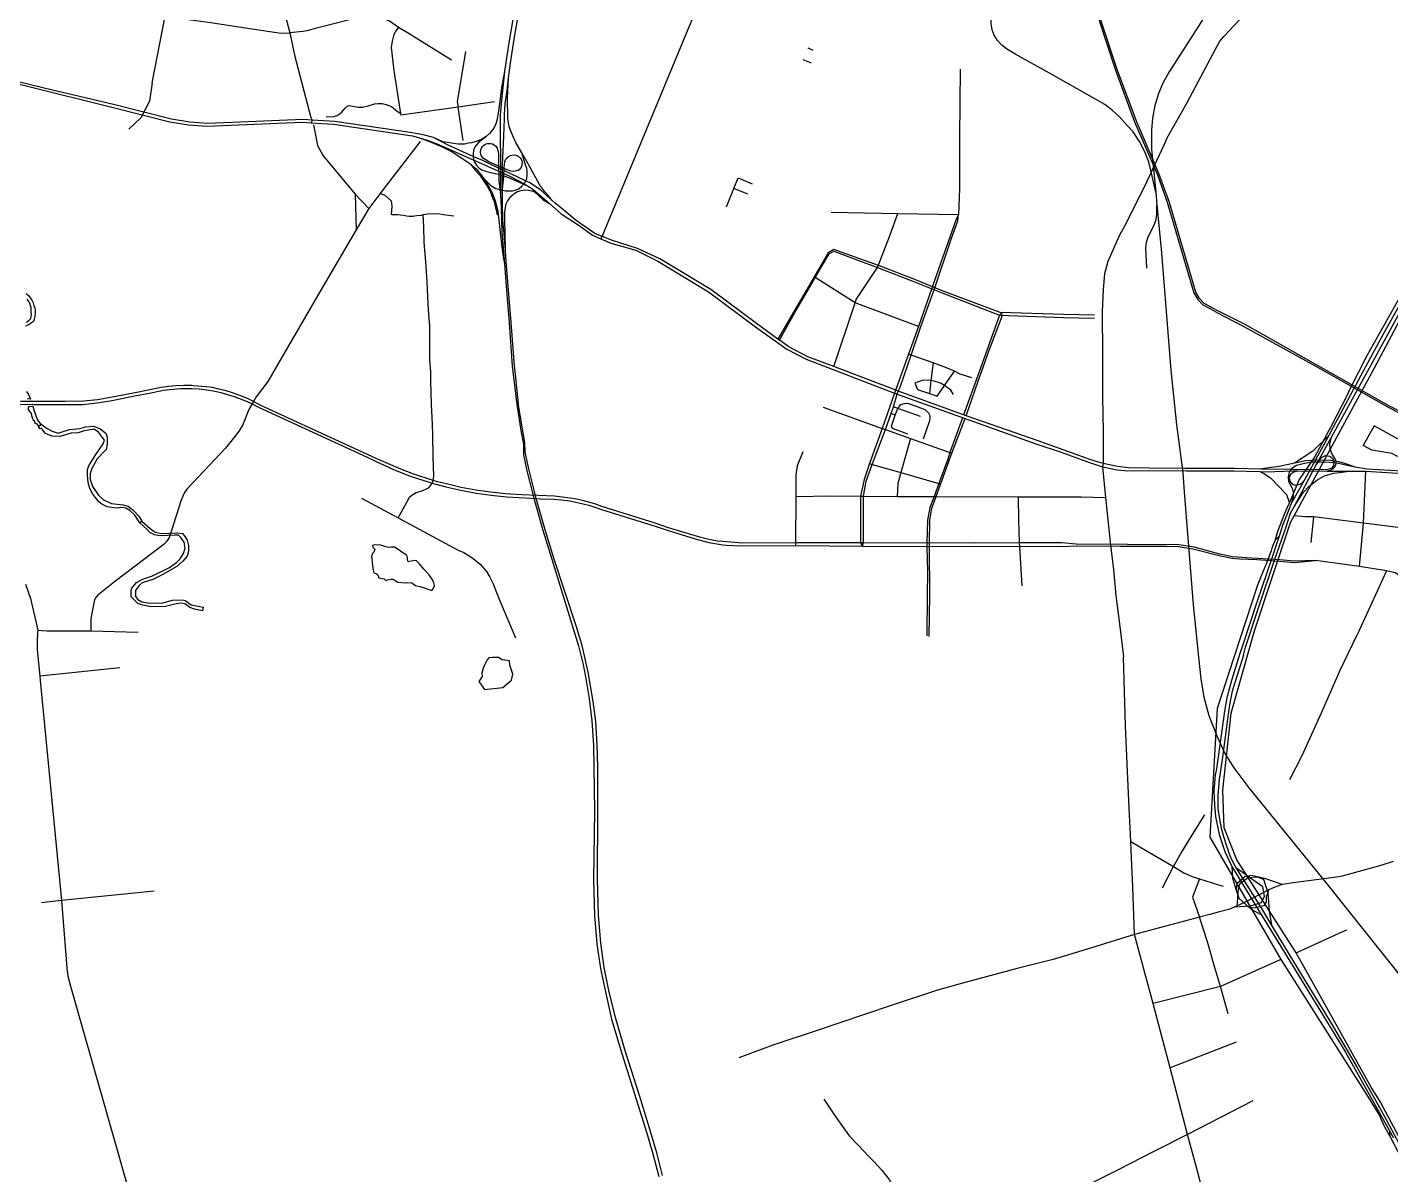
# Model space of a CAD drawing. Header units: millimetres. Extents: x 170 to 95391, y -643 to 69125.
# Drawn here: x 32269 to 41629, y 29451 to 37328 of the extents above; entities that cross this region are included whole.
import ezdxf

# ---------------------------------------------------------------- set-up
doc = ezdxf.new("R2010")
doc.units = ezdxf.units.MM
for name, color, linetype in [('railways', 4, 'Continuous'), ('roads_1', 1, 'Continuous'), ('roads_2', 2, 'Continuous'), ('roads_3', 3, 'Continuous'), ('water', 7, 'Continuous')]:
    doc.layers.add(name, color=color, linetype=linetype)

msp = doc.modelspace()

# ---------------------------------------------------------------- linework, layer by layer
at = {"layer": 'railways'}
for points in [[(40015.63, 36195.69), (39980.31, 36357.05), (39965.18, 36409.55), (39941.91, 36473.57), (39903.93, 36545.08), (39860.14, 36610.1), (39819.43, 36654.65), (39767.36, 36713.21), (39718.43, 36757.01), (39666.2, 36798.38), (39286.72, 37013.73), (39056.07, 37141.01), (38997.2, 37175.9), (38960.47, 37204.05), (38928.73, 37237.88), (38907.68, 37274.06), (38893.23, 37311), (38887.05, 37354.42), (38889.23, 37857.44), (38891.83, 38228.75)], [(40433.48, 37523.89), (40407.42, 37489.37), (40325.68, 37360.06), (40108.05, 37022.57), (40065.42, 36944.43), (40035.17, 36873.54), (40010.59, 36791.97), (39994.17, 36704.59)], [(39994.17, 36704.59), (39986.84, 36621.22)], [(39986.84, 36621.22), (39986.01, 36488.41)], [(39986.01, 36488.41), (40012.15, 36241.42)], [(40012.15, 36241.42), (40015.63, 36195.69), (40022.25, 36108.87), (40054.79, 35778.82), (40119.82, 34974.02), (40158.33, 34598.13)], [(39955.41, 35675.26), (39951.11, 35769.13), (39948.24, 35814.97), (39951.89, 35854.21), (39964.54, 35889.27), (40005.55, 35969.07), (40019.08, 36009.84), (40022.71, 36047.44), (40022.25, 36108.87)], [(40158.33, 34598.13), (40162.15, 34565.37)], [(40162.15, 34565.37), (40200.59, 34272.11), (40211.72, 34139.46), (40272.1, 33363.22), (40309.14, 33005.3), (40324.23, 32855.41), (40345.29, 32730.02), (40381.16, 32603.67), (40435, 32464.89), (40488.99, 32342.46), (40552.27, 32245.32), (40655.45, 32106.09), (41181.76, 31458.91), (41884.52, 30577.71)]]:
    msp.add_lwpolyline(points, dxfattribs=at)
at = {"layer": 'roads_1'}
for points in [[(35611.4, 37245.62), (35634.02, 37379.81), (35675.87, 37633.22)], [(35639.89, 37613.07), (35601.68, 37382.09), (35580.33, 37248.65)], [(35580.33, 37248.65), (35561.68, 37132.86), (35546.04, 37025.61), (35521.5, 36806.15), (35516.73, 36748.59), (35514.92, 36729.64), (35515.09, 36583.36)], [(35539.66, 36580.83), (35545.05, 36699.39), (35545.35, 36730.23), (35550.68, 36805.68), (35562.81, 36893.36), (35572.94, 36981.34), (35578.69, 37031.23), (35588.42, 37098.03), (35611.4, 37245.62)], [(32870.65, 36796.26), (32384.66, 36910.57), (32264.71, 36940.39), (32145.6, 36968.5), (32084.44, 36979.02), (32024.67, 36985.85), (31961.45, 36989.02), (31898.46, 36988.75)], [(31909.51, 36974.68), (31951.11, 36974.63), (31993.14, 36973.69), (32042.07, 36970.14), (32098.09, 36962.38), (32155.68, 36951.53), (32270.84, 36924.74), (32859.36, 36777.4)], [(35546.04, 37025.61), (35525.37, 36916.04), (35513.14, 36821.45), (35503.97, 36755.78), (35501.54, 36738.98), (35498.14, 36713.67), (35492.19, 36688.86), (35485.14, 36665.22), (35475.7, 36645.17), (35464.28, 36626.06), (35443.37, 36600.15), (35419.92, 36578.27)], [(35602.67, 36582.93), (35585.7, 36621.75), (35577.08, 36648.23), (35568.66, 36702.51), (35566.91, 36839.49), (35572.94, 36981.34)], [(35895.99, 36118.84), (35870.23, 36142.32), (35792.07, 36213.52), (35719.83, 36261), (35554.4, 36338.34), (35456.35, 36384), (35395.61, 36413.55), (35335.4, 36438.98), (35157.89, 36518.96), (35057.86, 36570.77), (34996.09, 36588.28), (34950.45, 36596.04), (34897.53, 36605.93), (34380.81, 36681.63), (34224.95, 36691.76), (34165.14, 36695.65), (33509.8, 36668.42), (33384.41, 36677.45), (33258.89, 36698.21), (32870.65, 36796.26)], [(32859.36, 36777.4), (33248.22, 36679.19), (33375.08, 36658.2), (33502.04, 36649.06), (34157.44, 36676.29), (34217.31, 36672.4), (34371.71, 36662.36), (34913.13, 36583.16), (34954, 36571.94), (35020.4, 36551.95), (35088.26, 36524.82), (35160.07, 36493.42), (35231.26, 36461.09), (35470.3, 36355.94), (35578.06, 36307.7), (35643.5, 36275.3), (35704.22, 36239.54), (35739.61, 36216.37), (35854.29, 36117.77)], [(34954, 36571.94), (35042.81, 36539.32), (35121.52, 36505.16), (35185.64, 36472.44), (35245.32, 36434.6), (35307.54, 36392.43)], [(35318.53, 36535.82), (35298.79, 36532.84), (35271.83, 36526.9), (35227.98, 36525.81), (35122.35, 36541.75), (35057.86, 36570.77)], [(35419.92, 36578.27), (35389.13, 36560.84), (35357.95, 36546.69), (35318.53, 36535.82)], [(35352.46, 36521.49), (35344.4, 36509.37), (35338.11, 36496.32), (35333.03, 36480.78), (35329.78, 36460.9), (35329.26, 36440.36), (35333.47, 36421.56), (35340.46, 36403.5), (35353.34, 36381.24), (35371.32, 36361.74), (35389.96, 36349.81)], [(35419.92, 36578.27), (35411.85, 36570.71), (35403.16, 36564.22), (35385.05, 36551.58), (35367.67, 36537.55), (35352.46, 36521.49)], [(35438.29, 36404.7), (35411.95, 36419.75), (35400.17, 36427.32), (35387.13, 36443.26), (35381.72, 36455.01), (35379.71, 36467.66), (35380.02, 36476.47), (35382.58, 36488.08), (35387.15, 36498.74), (35393.74, 36508.84), (35401.16, 36516.51), (35409.32, 36522.57), (35418.62, 36527.26), (35428.77, 36530.33), (35439.02, 36531.32), (35451.89, 36531.01), (35463.23, 36527.93), (35473.62, 36521.55)], [(35473.62, 36521.55), (35484.92, 36511.45), (35494.42, 36498.78), (35500.61, 36481.52), (35502.63, 36471.15), (35503.75, 36458.96), (35505.14, 36409.94), (35506.76, 36274.35), (35517.96, 36176.07)], [(35515.09, 36583.36), (35517.31, 36412.79), (35517.96, 36176.07), (35521.8, 36091.25), (35524.42, 35999.38)], [(35534.95, 36003.07), (35532.64, 36122), (35532.01, 36216.23), (35531.11, 36382.23), (35539.66, 36580.83)], [(35870.23, 36142.32), (35850.55, 36169.39), (35822.33, 36198.07), (35787.67, 36244.02), (35734.25, 36341.69), (35706.66, 36390.64), (35698.77, 36406.16), (35663.42, 36467.2), (35624.05, 36537.97), (35602.67, 36582.93)], [(35623.49, 36449.88), (35639.04, 36442.62), (35653.67, 36433.8), (35661.85, 36418.98), (35665.02, 36410.89), (35666.12, 36402.16), (35665.4, 36386.84), (35663.27, 36377), (35659.02, 36368.59), (35654, 36360.14), (35647.46, 36352.96), (35638.91, 36346.04), (35627.79, 36342.02), (35606.51, 36338.07), (35587.9, 36340.27), (35552.01, 36354.64), (35438.29, 36404.7)], [(35532.01, 36216.23), (35540.25, 36303.99), (35542.61, 36365.32), (35544.64, 36384.44), (35547.83, 36406.6), (35557.6, 36427.51), (35569.77, 36438.53), (35585.56, 36448.58), (35605.92, 36453.46), (35623.49, 36449.88)], [(35697.68, 36358.33), (35688.07, 36390.89), (35663.42, 36467.2)], [(35307.54, 36392.43), (35313.14, 36385.99), (35342.76, 36348.71), (35375.01, 36312.16)], [(35313.14, 36385.99), (35351.88, 36357.08), (35395.66, 36300.38), (35403.5, 36289.9), (35450.79, 36243.3), (35486.66, 36221.77), (35552.2, 36205.04), (35599.27, 36206.44), (35618.68, 36211.12), (35635.76, 36217.28), (35645.62, 36222.59)], [(35389.96, 36349.81), (35423.38, 36338.71), (35461.54, 36329.8), (35507.16, 36318.87), (35536.23, 36310.26), (35573.62, 36296.94), (35704.22, 36239.54)], [(35645.62, 36222.59), (35664.79, 36237.13), (35683.55, 36258.61), (35691.1, 36273.91), (35698.81, 36291.21), (35701.82, 36316.18), (35700.82, 36338.76), (35697.68, 36358.33)], [(35375.01, 36312.16), (35426.51, 36238.55), (35450.47, 36192.69), (35463.2, 36158.01), (35473.94, 36132.93), (35484.25, 36089.97), (35487.73, 36074.34), (35494.69, 36038.22)], [(35395.66, 36300.38), (35401.36, 36289.9), (35432.98, 36243.23), (35457.99, 36196.74), (35471.35, 36162.36), (35480.67, 36135.96), (35492.72, 36092.75), (35496.24, 36076.94), (35503.95, 36029.34)], [(35548.27, 36002.77), (35548.44, 36061.61), (35552.28, 36091.04), (35557.82, 36115.25), (35565.34, 36133.51), (35576.49, 36151), (35590.82, 36168.47)], [(35590.82, 36168.47), (35601.56, 36178.64), (35612, 36186.33), (35635.04, 36199.96), (35659.84, 36207.93), (35685.15, 36211.44), (35710.77, 36210.04), (35732.72, 36205.46), (35751.3, 36198.46), (35781.25, 36171.56), (35811.67, 36143.76), (35854.29, 36117.77)], [(35503.95, 36029.34), (35506.6, 36004.85)], [(35506.6, 36004.85), (35520.81, 35879.37), (35533.4, 35765.35), (35544.78, 35703.8)], [(35524.42, 35999.38), (35527.59, 35923.99), (35533.94, 35845.01), (35544.78, 35703.8), (35560.99, 35492.78), (35576.34, 35300.14), (35599.06, 35001.38), (35612.8, 34871.08), (35630.2, 34739.6), (35658.07, 34559.82), (35676.22, 34464.94)], [(35557.68, 35720.54), (35552.32, 35796.96), (35542.54, 35912.56), (35534.95, 36003.07)], [(35552.32, 35796.96), (35550.15, 35916.27), (35548.27, 36002.77)], [(35685.22, 34478.86), (35673.25, 34544.21), (35643.57, 34720.01), (35630.76, 34852.17), (35622.84, 34925.37), (35614.26, 35003.16), (35590.73, 35302.64), (35557.68, 35720.54)], [(35676.22, 34464.94), (35675.11, 34394.07), (35699.09, 34282.48), (35737.32, 34132.83)], [(35753.27, 34131.48), (35711.88, 34297.63), (35686.81, 34411.91), (35685.22, 34478.86)], [(35737.32, 34132.83), (35750.66, 34078.95)], [(35750.66, 34078.95), (35809.5, 33876.47), (35870.17, 33675.97)], [(35767.11, 34077.79), (35753.27, 34131.48)], [(35884.2, 33683.21), (35825.52, 33878.79), (35767.11, 34077.79)], [(35870.17, 33675.97), (36052.72, 33082.29)], [(36079.16, 33085.46), (36037.26, 33219.85), (35884.2, 33683.21)], [(36052.72, 33082.29), (36085.59, 32954.77), (36106.29, 32844.32), (36125.95, 32720.69), (36145.32, 32567.85)], [(36171.77, 32561.95), (36154.67, 32700.14), (36118.55, 32901.99), (36079.16, 33085.46)], [(36145.32, 32567.85), (36156.03, 32400.02), (36159.35, 32250.15), (36162.18, 31948.59), (36155.81, 31475.61), (36162.95, 31230.54), (36180.05, 31036.26), (36204, 30867.36), (36238.45, 30706.84), (36279.27, 30519.87), (36351.82, 30282.66), (36522.72, 29736.4), (36563.97, 29593.71), (36605.1, 29438.79)], [(36630.73, 29446.09), (36590.54, 29601), (36548.38, 29747.46), (36471.2, 29995.07), (36376.53, 30294.68), (36306.82, 30529.98), (36262.2, 30716.03), (36229.63, 30874.65), (36205.64, 31040.73), (36189.51, 31235.93), (36183.29, 31479.11), (36185.84, 31949.3), (36185.86, 32251.79), (36181.6, 32400.72), (36171.77, 32561.95)]]:
    msp.add_lwpolyline(points, dxfattribs=at)
at = {"layer": 'roads_2'}
for points in [[(33126.49, 36945.92), (33215.2, 37404.95), (32986.22, 37945.23), (32805.45, 38372.33), (32599.05, 38836.48), (32602.36, 38850.1), (32538.65, 39144.78), (32493.5, 39344.37), (32447.26, 39552.36), (32394.93, 39783.09), (32380.39, 39856.63), (32388.49, 40069.39), (32400.4, 40323.59), (32409.76, 40559.84), (32428.6, 41013.49), (32430.31, 41082.98)], [(32955.6, 40472.07), (32988.16, 40439.86), (33010.93, 40415.1), (33026.31, 40390.42), (33039.05, 40349.41), (33053.51, 40314.92), (33116.97, 40165.47), (33361.92, 39579.16), (33446.21, 39313.74), (33454.78, 39296.25), (33460.18, 39285.24), (33466.37, 39272.63), (33563.27, 39070.14), (33631.27, 38878.92), (33659.22, 38794.41), (33748.06, 38462.29), (33862.45, 38052.22), (34034.81, 37430.54), (34070.61, 37289.29), (34073.1, 37279.48), (34106.69, 37128.82), (34216.92, 36709.75), (34224.95, 36691.76), (34217.31, 36672.4)], [(38110.62, 39693.85), (38419, 39411.32), (38756.2, 39037.2), (39057.72, 38756.36), (39253.54, 38599.15), (39336.38, 38504.11), (39409.41, 38403.59), (39459.68, 38300.77), (39495.89, 38194.16), (39628.6, 37369.12), (39740.15, 37033.91), (39868.91, 36679.52), (40027.43, 36314.35), (40093.83, 36128.24), (40277.58, 35506.16), (40304.86, 35459.86), (40339.85, 35423.04), (40382.8, 35400.05)], [(40386.8, 35411.57), (40347.43, 35431.47), (40315.89, 35465.98), (40290.13, 35511.06), (40107.68, 36133.33), (40037.89, 36324.7), (39882.77, 36684.39), (39751.64, 37039.16), (39641.93, 37370.83), (39509.18, 38197.55), (39469.16, 38308.04), (39419.39, 38408.97), (39345.2, 38512.73), (39259.51, 38607.22), (39077.5, 38759.36), (38767.97, 39051.06), (38431.05, 39419.58), (38123.79, 39702.48)], [(40095.3, 36569.32), (40229.01, 36808.4), (40424.95, 37176.97), (40456.18, 37232.01), (40482.82, 37265.25), (40695.14, 37491.67), (40799.77, 37611.03)], [(35181.13, 37102.97), (34891.02, 37283.66), (34817.6, 37327.1), (34756.22, 37370.84), (34695.83, 37395.96), (34649.67, 37404.59), (34606.52, 37405), (34567.58, 37400.06), (34509.74, 37385.48), (34346.46, 37345.14), (34254.78, 37323.01), (34187.3, 37304.75), (34161.56, 37299.37), (34070.61, 37289.29)], [(42307.24, 36907.72), (42268.67, 36810.98), (42191.04, 36564.02), (42038.69, 36099.05), (42004.1, 36005.17), (41965, 35923.19), (41796.83, 35615.76), (41575.57, 35217.94), (41440.32, 34967.54), (41231.67, 34577.51), (41203.23, 34526.33), (41035.09, 34217.69), (40948.05, 34062.65), (40886.15, 33907.45), (40862.26, 33835.55), (40811.99, 33684.18), (40708.67, 33382.79), (40611.32, 33082.65)], [(40632.95, 33071.88), (40733.59, 33377.69), (40834.16, 33676.66), (40909.99, 33899.83), (40940.4, 33991.72), (40968.77, 34040.26), (41117.51, 34324.17), (41222.06, 34514.99), (41598.98, 35203.38), (41818.87, 35605.54), (41988.12, 35913.3), (42026.61, 35994.12), (42060.9, 36086.09), (42104.18, 36222.4), (42293.01, 36803.41), (42328.93, 36895.03)], [(35476.4, 36816.91), (35228.06, 36780.37), (34833.15, 36725.5)], [(39953.71, 36267.25), (40076.67, 36526.78), (40095.3, 36569.32)], [(39953.71, 36267.25), (39798.4, 35959.01), (39767.64, 35901.36), (39687.79, 35719.71), (39662.88, 35636.59), (39654.7, 35527.76), (39648.16, 35374.94), (39649.5, 35080.57), (39651.05, 34791.98), (39654.01, 34554.18), (39653.79, 34333.01), (39650.63, 34310.93), (39671.99, 34100.03), (39701.97, 33792.98), (39725.5, 33602.86), (39742.39, 33427.28), (39768.2, 33214.29), (39793.55, 33006.94)], [(34563.39, 34095.13), (34815.11, 33960.47), (34835, 33997.61), (34873.72, 34068.83), (34893.92, 34103.71), (34911.54, 34119.41), (34938.92, 34133.97), (34971.91, 34144.91), (35001.31, 34155.37), (35028.16, 34168.91), (35045.32, 34191.77), (35048.42, 34199.06), (35056.06, 34217.98), (35059.4, 34245.79), (35056.32, 34380.05), (35052.9, 34527.94), (35050.53, 34602.36), (35044.86, 34740.42), (35039.71, 34900.02), (35039.58, 34960.17), (35033.17, 35048.12), (35032.35, 35123.29), (35032.61, 35278.54), (35026.16, 35356.84), (35022.2, 35432.74), (35013.59, 35579.83), (35005.76, 35721.36), (34993.84, 35851.79), (34991.09, 35960.03), (34986.73, 36041.36)], [(35854.29, 36117.77), (35933.66, 36048.08), (36065.33, 35963.6), (36149.9, 35901.64)], [(35927.72, 36093.37), (35895.99, 36118.84)], [(36158.77, 35917.42), (36037.95, 36002.71), (35927.72, 36093.37)], [(37787.61, 36058.83), (38245.8, 36050.57), (38661.53, 36043.08)], [(38661.53, 36043.08), (38643.1, 36003.55), (38552.92, 35745.49), (38479.58, 35537.55), (38387.65, 35274.22), (38319.09, 35085.15), (38221.36, 34817.52), (38138.26, 34574.91), (38051.12, 34333.21), (38013.61, 34223.1), (37989.86, 34108.94), (37987.93, 33789.88), (38002.1, 33767.1)], [(38002.1, 33767.1), (38009.51, 33789.88), (38009.91, 34109.27), (38026.88, 34212.74), (38069.04, 34326.39), (38160.26, 34567.04), (38198.48, 34676.22), (38215.11, 34723.71), (38241.29, 34810.66), (38247.83, 34829.45), (38261.56, 34858.47), (38337.18, 35078.1), (38401, 35266.25), (38497.52, 35533.29), (38611.66, 35873.8), (38657.03, 36000.68), (38661.53, 36043.08)], [(41741.99, 29607.17), (41559.45, 29948.59), (41495.07, 30051.38), (40979.48, 30975.35), (40571.44, 31612.86), (40485.01, 31832.56), (40477.07, 32090.41), (40533.26, 32619.78), (40694.63, 33185), (40789.76, 33474.63), (40939.83, 33929.43), (40964.96, 33975.56), (41517.98, 34990.74), (42105.46, 36098.1)], [(36149.9, 35901.64), (36207.56, 35876.2), (36275.76, 35846.11), (36447.45, 35797.66), (36596.94, 35722.59), (36946.38, 35511.87), (37267.76, 35271.78), (37482.74, 35117.64), (37615.12, 35049.24), (38221.36, 34817.52)], [(38220.43, 34842.18), (37805.75, 34999.34), (37627.14, 35067.03), (37497.21, 35134.17), (37432.8, 35180.35), (37422.08, 35188.12), (37283.64, 35287.29), (36961.6, 35527.88), (36610.57, 35739.56), (36458.8, 35810.53), (36286.35, 35864.49), (36216.09, 35892.51), (36164.71, 35913), (36158.77, 35917.42)], [(37805.04, 35802.81), (37766.93, 35780.42), (37706.88, 35677.95), (37671.29, 35615.62), (37621.26, 35527.99), (37530.04, 35372.13), (37422.08, 35188.12)], [(37432.8, 35180.35), (37539.42, 35370.72), (37630.59, 35526.52), (37716.2, 35676.47), (37773.4, 35774.04), (37807, 35792.26), (37971.87, 35729.67), (38105.98, 35679.57), (38259.38, 35620.58), (38349.28, 35585.95), (38531.57, 35511.53), (38943.42, 35351.24), (39380.39, 35335.78), (39595.21, 35332.03)], [(38545.31, 35521.58), (38362.98, 35596.01), (38272.91, 35630.71), (38119.41, 35689.74), (37985.26, 35739.85), (37805.04, 35802.81)], [(39595.11, 35351.94), (39383.8, 35356.27), (38947.63, 35370.97), (38545.31, 35521.58)], [(41714.77, 35517.75), (41466.23, 35078.2), (41345.89, 34839.97), (41326.92, 34798.26), (41219.19, 34590.6), (41105.24, 34377.87), (41001.07, 34223.35), (40947.01, 34099.07), (40930.99, 34060.86), (40916.85, 34031.32), (40906.09, 34006.67), (40883.73, 33949.55), (40875.02, 33924.11), (40852.16, 33867.25), (40832.56, 33803.75), (40823.63, 33781.84), (40813.59, 33751.76), (40808.29, 33734.42), (40775.65, 33648.85), (40741.27, 33568.09), (40715.35, 33497.7), (40436.92, 32651.34), (40386.98, 31768.79), (40874.17, 30928.21), (41461.72, 30001.63), (41551.43, 29857.04), (41560.99, 29834.5), (41589.25, 29774.85), (41623.52, 29714.89), (41756.41, 29460.88)], [(40431.48, 35373.05), (40382.8, 35400.05)], [(40437.48, 35383.52), (40386.8, 35411.57)], [(41114.83, 35013.01), (40628.47, 35288.64), (40437.48, 35383.52)], [(40431.48, 35373.05), (40620.01, 35273.14), (41110, 35004.57)], [(41110, 35004.57), (41616.33, 34719.18)], [(41620.94, 34726.75), (41114.83, 35013.01)], [(33822.37, 34758.5), (33785.5, 34777.03), (33734.97, 34798.28), (33685.73, 34816.12), (33635.67, 34831.84), (33584.85, 34844.89), (33541.44, 34854.53), (33498, 34861.1), (33411.14, 34867.75), (33397.9, 34868.22), (33343.66, 34869.01), (33289.87, 34866.07), (33238.86, 34862.75), (33187.74, 34854.44), (33087.11, 34833.77), (33020.38, 34820.8), (32840.65, 34786.95), (32750.87, 34771.46), (32658.74, 34760.59), (32529.56, 34758.35), (32328.8, 34759.56), (32298.12, 34759.08)], [(32305.68, 34739.81), (32531.64, 34738.73), (32650.93, 34739.69), (32745.81, 34749.87), (32838.99, 34764.78), (33029.72, 34803.74), (33097.67, 34815.09), (33205.26, 34836.81), (33246.32, 34842.36), (33322.26, 34848.25), (33385.97, 34848.7), (33399.15, 34847.96), (33449.19, 34845.42), (33499.2, 34839.38), (33548.32, 34831.84), (33597.26, 34821.29), (33688.78, 34794.52), (33777.85, 34759.9), (33813.11, 34742.27)], [(40968.1, 34337.03), (40862.82, 34313.79), (40788.72, 34304.23), (40734.85, 34295.98), (40559.27, 34298.95), (40215.98, 34299.5), (39967.76, 34301.76), (39828.62, 34304.01), (39753.87, 34312.22), (39653.79, 34333.01), (39570.95, 34359.31), (39437.27, 34408.04), (39208.29, 34489.92), (38991.17, 34565.88), (38714.83, 34661.26), (38696.87, 34667.47), (38247.83, 34829.45), (38220.43, 34842.18)], [(38221.36, 34817.52), (38241.29, 34810.66)], [(31544.35, 34790.03), (31557.75, 34788.6), (31603.17, 34783.29), (31851.58, 34757.15), (31941.51, 34747.68), (32000.25, 34744.43), (32115.93, 34741.4), (32305.68, 34739.81)], [(32298.12, 34759.08), (32229.96, 34759.8), (31950.95, 34766.05), (31885.58, 34773.08), (31604.55, 34801.72), (31559.78, 34807.8)], [(33813.11, 34742.27), (33860.36, 34718.88), (34602.37, 34377.19), (34663.32, 34346.68), (34778.72, 34294.45), (34898.58, 34247.07), (35020.39, 34206.88), (35048.42, 34199.06), (35141.74, 34173.05)], [(35148.28, 34193.61), (35085.03, 34208.58), (35056.06, 34217.98), (34915.92, 34263.47), (34833.77, 34294.46), (34664.05, 34367.21), (33868.86, 34735.15), (33822.37, 34758.5)], [(38241.29, 34810.66), (39198.84, 34465.66), (39360.68, 34412.71), (39561.22, 34340.41), (39650.63, 34310.93), (39750.3, 34290.61), (39824.47, 34284.23), (39967.04, 34285.29), (40225.91, 34284.33), (40552.84, 34282.92), (40731.18, 34279.49), (40772.32, 34277.58)], [(42640.78, 34165.21), (42621.36, 34177.48), (42026.55, 34509.05), (41741.59, 34668.53), (41620.94, 34726.75)], [(41616.33, 34719.18), (41733.73, 34656.73), (42015, 34493.6), (42435.02, 34264.84), (42539.7, 34204.45), (42527.83, 34180.81)], [(41203.23, 34526.33), (41092.97, 34419.1), (40968.1, 34337.03)], [(41189.29, 34280.09), (41227.83, 34292.91), (41246.52, 34314.21), (41256.01, 34341.24), (41246.99, 34366.37), (41224.18, 34402.37), (41213.11, 34436.4), (41211.4, 34466.41), (41222.06, 34514.99)], [(41384.55, 34308.45), (41334.34, 34327.51), (41282.29, 34342.71), (41214.68, 34354.23), (41122.41, 34356.96), (41046.58, 34351.81), (40968.1, 34337.03)], [(41117.51, 34324.17), (41153.97, 34374.54), (41181.92, 34388.94), (41210.16, 34385.11), (41231.5, 34367.21), (41238.56, 34343.94), (41236.2, 34319.09), (41221.72, 34300.13), (41186.68, 34290.21)], [(40731.18, 34279.49), (40758.87, 34264.92), (40803.82, 34235.16), (40914.06, 34121.66), (40931.32, 34068.83), (40930.99, 34060.86)], [(40960.54, 34292.91), (40734.85, 34295.98)], [(40772.32, 34277.58), (40956.31, 34282.74)], [(41384.55, 34308.45), (41330.33, 34319.09), (41270.84, 34332.91), (41210.78, 34340.61), (41149.65, 34343.72), (41085.92, 34342.77), (41027.24, 34332.56), (40981.89, 34319.67), (40949.86, 34300.53), (40931.12, 34273.59), (40924.16, 34242.46), (40926.43, 34210.23), (40951.22, 34165.51), (40959.63, 34137.99), (40958.87, 34110.9), (40948.05, 34062.65)], [(41035.09, 34217.69), (41016.26, 34197.14), (40999.14, 34187.76), (40975.02, 34183.71), (40956.07, 34190.01), (40936.75, 34214.73), (40933.3, 34240), (40944.91, 34264.26), (40965.61, 34277.4), (40989.59, 34283.91)], [(40956.31, 34282.74), (40989.59, 34283.91), (41189.29, 34280.09)], [(41186.68, 34290.21), (40960.54, 34292.91)], [(40968.77, 34040.26), (41031.06, 34137.87), (41066.35, 34175.9), (41122.25, 34219.38), (41174.94, 34249.58), (41235.31, 34267.27), (41280.07, 34272.49), (41340.7, 34281.39)], [(41189.29, 34280.09), (41278.45, 34281.46), (41340.7, 34281.39), (41457.71, 34281.26), (41678.54, 34266.88), (41702.13, 34265.33)], [(41704.57, 34282.08), (41464.9, 34295.86), (41384.55, 34308.45)], [(35141.74, 34173.05), (35245.38, 34150.42), (35349.68, 34130.89), (35453.83, 34115.51), (35559.7, 34105.57), (35642.75, 34099.46), (35723.36, 34095.83), (35792.85, 34091.48), (35883.74, 34088.15), (35936.36, 34083.97), (35993.89, 34076.47), (36043.65, 34066.49), (36085.35, 34056.98), (36123.53, 34046.95), (36157.94, 34036.71)], [(36166.12, 34056.03), (36080.84, 34079.05), (36039.25, 34089.49), (35996.13, 34096.6), (35941.9, 34103.16), (35888.05, 34108.58), (35776.19, 34113.75), (35663.98, 34119.15), (35552, 34125.81), (35450.19, 34136.28), (35348.24, 34150.63), (35248.05, 34169.79), (35148.28, 34193.61)], [(37545.88, 34107.79), (37784.37, 34110.68), (37989.86, 34108.94), (38009.91, 34109.27), (38241.67, 34108), (38367.66, 34107.31), (38494.52, 34107.97), (38509.52, 34108.04), (39071.6, 34105.07), (39504.38, 34104.18), (39671.99, 34100.03)], [(39071.6, 34105.07), (39074.66, 33945.75), (39078.75, 33789.79), (39080.68, 33761.75), (39095.89, 33494.09)], [(36157.94, 34036.71), (36210.59, 34018.24), (36579.27, 33904.22)], [(36580.56, 33923.03), (36214.38, 34037.97), (36166.12, 34056.03)], [(34815.11, 33960.47), (35228.06, 33738.96), (35267.17, 33721.92), (35308.05, 33697.99), (35340.51, 33673.44), (35377.22, 33642.41), (35420.95, 33592.89), (35445.44, 33552.47), (35466.39, 33507.57), (35490.5, 33448.02), (35513.6, 33391.54), (35621.17, 33136.85)], [(36579.27, 33904.22), (36668.53, 33874.43), (36854.24, 33816.47), (36949.07, 33792.21), (37044.04, 33776.2), (37072.21, 33772.25), (37112.68, 33769.8), (37157.78, 33768.91), (37541.93, 33770.21), (38002.1, 33767.1), (38443.99, 33763.12), (38463.75, 33763.46), (39085.62, 33765.18), (39370.18, 33763.41), (39469.86, 33768.82)], [(39468.95, 33780.28), (39371.82, 33788.46), (39078.75, 33789.79), (38771.23, 33786.54), (38463.72, 33788.13), (38443.42, 33787.77), (38009.51, 33789.88), (37987.93, 33789.88), (37543.87, 33789.91), (37179.5, 33787.63), (37043.19, 33797.38), (37007.88, 33801.42), (36948.7, 33812.05), (36891.89, 33825.42), (36670.12, 33892.4), (36580.56, 33923.03)], [(40862.26, 33835.55), (40836.19, 33807.04), (40832.56, 33803.75)], [(41600.84, 33596.11), (41397.5, 33158.12)], [(32256.95, 33504.43), (32291.02, 33406.79), (32340.97, 33190.17), (32340.15, 33173.76), (32337.57, 33112.94), (32337.9, 33056.46), (32353.52, 32893.36), (32354.78, 32873.57), (32358.26, 32844.61), (32503.53, 31333.38), (32540.12, 30870.59), (32548.62, 30813.21), (32566.06, 30746.74), (33054.44, 29034.47)], [(40937.3, 32163.87), (41021.71, 32329.6), (41153.87, 32621.98), (41281.92, 32915.42), (41397.5, 33158.12)], [(40611.32, 33082.65), (40593.63, 33029.46)], [(40617.88, 33019.04), (40632.95, 33071.88)], [(40593.63, 33029.46), (40535.04, 32844.9), (40504.82, 32723.98), (40488.11, 32632.58), (40432.23, 32236.57), (40424.56, 32193.16), (40415.63, 32084.56), (40418.09, 31990.36), (40425.31, 31911.25), (40450.65, 31785.87), (40489.32, 31670.25), (40538.03, 31567.72), (40739.52, 31238.59), (41016.4, 30786.32), (41317.54, 30293.5), (41619.21, 29757.45), (41648.41, 29705.61)], [(40617.88, 33019.04), (40578.6, 32894.15), (40541.51, 32771.74), (40524.33, 32691.08), (40512.31, 32612.43), (40475.05, 32318.42), (40451.71, 32164.94), (40441.49, 32057.63), (40442.05, 31965.86), (40452.32, 31891.81), (40464.11, 31830.32), (40482.38, 31766.01), (40498.39, 31716.77), (40515.42, 31667.51), (40531.48, 31624.39), (40567.87, 31555.52), (40741.16, 31277.74), (40815.15, 31155.82), (41042.06, 30781.92), (41220.4, 30490.78), (41398.63, 30186.34), (41583.8, 29856.25), (41721.35, 29600.25)], [(40538.03, 31567.72), (40542.02, 31487.2), (40568.01, 31404.62)], [(40559.73, 31289.72), (40665.73, 31297.34), (40742.03, 31320.18), (40761.95, 31364.04), (40751.74, 31428.54), (40675.61, 31479.4), (40586.24, 31544.61), (40567.87, 31555.52)], [(41646.59, 31601.22), (41561.92, 31573.97), (41296.32, 31500.04), (41255.56, 31494.45), (40977.07, 31456.22), (40882.79, 31444.31), (40833.18, 31426.08), (40792.3, 31405.92), (40724.71, 31372.59)], [(40882.79, 31444.31), (40771.76, 31482.06), (40672.24, 31505.47), (40626.93, 31496.16), (40572, 31449.14), (40568.01, 31404.62), (40585, 31350.24), (40641.43, 31300.03), (40657, 31288.44), (40673.21, 31271.75), (40739.52, 31238.59)], [(40815.15, 31155.82), (40796.47, 31258.31), (40786.81, 31384.74), (40757.97, 31477.97), (40711, 31493.71), (40651.03, 31489.8), (40591.29, 31446.71), (40580.25, 31394.79), (40576.21, 31345.21), (40572.14, 31295.15)], [(40724.71, 31372.59), (40633.77, 31323.8)], [(40657, 31288.44), (40692.33, 31282.32), (40763.8, 31300.78), (40775.2, 31326.94), (40775.78, 31358.24), (40792.3, 31405.92)], [(40633.77, 31323.8), (40618.08, 31316.73), (40572.14, 31295.15), (40559.73, 31289.72), (40525.17, 31274.59), (40445.3, 31253.84), (40387.99, 31238.55), (40315.25, 31218.75)], [(40315.25, 31218.75), (39870.79, 31101.49), (39538.77, 30997.1), (39310.92, 30929.62), (39064.62, 30867.42), (38697.67, 30768.5), (38517.28, 30717.98), (38199.62, 30613.49), (37847.89, 30492.96), (37683.9, 30439.24), (37386.85, 30340.72), (37153.65, 30252.87)], [(40513.52, 30554.98), (40460.73, 30744.29), (40418.48, 30881.46), (40370.14, 31049.68), (40315.25, 31218.75)], [(40979.48, 30975.35), (41300.23, 31121.6), (41327.57, 31131.59)], [(37736.4, 29969.76), (37810.12, 29859.96), (37865.96, 29782.7), (37913.68, 29716.78), (37976.82, 29649.68), (38040.96, 29581.55), (38077.64, 29545.4), (38134.64, 29481.44), (38185.48, 29419.57), (38227.98, 29344.49), (38278.67, 29232.13), (38364.61, 29073.75), (38496.6, 28812.01), (38628.48, 28504.83), (38838.7, 28069.62)], [(40681.89, 29958.59), (40233.59, 29727.22), (40002.13, 29610.73), (39758.53, 29484.66), (39436.01, 29323.13), (39264.47, 29231.64), (39248.89, 29214.39), (39012.23, 29087.63), (38496.6, 28812.01)], [(41619.21, 29757.45), (41623.52, 29714.89)]]:
    msp.add_lwpolyline(points, dxfattribs=at)
at = {"layer": 'roads_3'}
for points in [[(36207.56, 35876.2), (36216.09, 35892.51), (37008.22, 37802.1), (37007.27, 37833.15), (36975.69, 38586.96), (36927.52, 38639.55), (36697.19, 38820.48)], [(31050.51, 37659.13), (31316.68, 37662.62), (31413.79, 37662.68), (31470.3, 37662.12), (31527.27, 37655.41), (31591.91, 37646.08), (31733.03, 37629.36), (31975.68, 37591.68), (32192.69, 37558.87), (32437.91, 37521.18), (32643.13, 37491.55), (32934.51, 37445.76), (33148.97, 37414.53), (33215.2, 37404.95), (33323.42, 37389.3), (33530.2, 37361.73), (33722.58, 37331.23), (33979.61, 37291.93), (34012.97, 37287.52), (34070.61, 37289.29)], [(34817.6, 37327.1), (34803.07, 37311.9), (34785.29, 37278.33), (34774.42, 37232.63), (34767.83, 37188.73), (34786.44, 37031.47), (34831.43, 36736.7), (34833.15, 36725.5)], [(35278.28, 37161.34), (35221.28, 36816.18), (35228.06, 36780.37)], [(37664.91, 37169.98), (37630, 37184.6)], [(37653.31, 37082.66), (37596.54, 37104.58)], [(38672.26, 37040.44), (38668.98, 36574.21), (38667.76, 36220.41), (38661.53, 36043.08)], [(33126.49, 36945.92), (33107.29, 36820.21), (33050.04, 36706.55), (32966.91, 36627.9)], [(34322.18, 36712.82), (34373.18, 36715.6), (34396.26, 36721.93), (34423.56, 36740.47), (34451.82, 36772.11), (34465.93, 36785.87), (34479.14, 36792.3), (34539.88, 36781.07), (34569.46, 36780.79), (34609.84, 36790.22), (34651.89, 36802.9), (34678.23, 36805.92), (34706.17, 36805.65), (34733.24, 36798.85), (34770.09, 36783.77), (34797.82, 36761.41), (34831.43, 36736.7)], [(35261.64, 36552.07), (35228.06, 36780.37)], [(34233.7, 36659.04), (34262.27, 36515.98), (34301.51, 36444.83), (34521.1, 36183.22), (34613.49, 36083.31)], [(34965.6, 36543.94), (34689.88, 36184.67), (34613.49, 36083.31), (34527.16, 35936.94), (34277.06, 35512.86), (33981.24, 34999.26), (33920.64, 34897.58), (33841.47, 34791.99), (33822.37, 34758.5), (33813.11, 34742.27), (33791.27, 34703.96), (33747.09, 34595.51), (33717.86, 34548.74), (33685.6, 34508.15), (33629.43, 34439.15), (33367.7, 34160.43), (33348.94, 34134.02), (33337.41, 34110.6)], [(37068.93, 36096.45), (37119.11, 36220.89), (37148.55, 36293.9), (37246.47, 36254.12)], [(34521.1, 36183.22), (34527.16, 35936.94)], [(35198.06, 36030.64), (35127.24, 36040), (35102.31, 36045.05), (35068.21, 36046.71), (35019.41, 36045.12), (34986.73, 36041.36), (34972.23, 36036.58), (34943.75, 36033.08), (34915.7, 36029.52), (34890.79, 36030.26), (34873.85, 36031.97), (34848.71, 36035.79), (34829.98, 36038.01), (34811.49, 36040.49), (34786.84, 36040.47), (34773.74, 36041.36), (34768.61, 36042.43), (34773.98, 36099.84), (34771.93, 36121.14), (34768.97, 36133.95), (34725.42, 36173.74), (34699.82, 36182.42), (34689.88, 36184.67)], [(37216.62, 36181.64), (37119.11, 36220.89)], [(37805.75, 34999.34), (37951.95, 35437.03), (37959.43, 35459.41), (38105.98, 35679.57), (38192.31, 35903.3), (38245.8, 36050.57)], [(38387.65, 35274.22), (37951.95, 35437.03), (37671.29, 35615.62)], [(38960.03, 35368.97), (38943.42, 35351.24), (38856.33, 35109.85), (38783.52, 34905.47), (38729.28, 34754.94), (38696.87, 34667.47)], [(38714.83, 34661.26), (38796.75, 34898.83), (38869.2, 35104.94), (38961.87, 35345.44), (38960.03, 35368.97)], [(38752.92, 34920.91), (38674.02, 34947.72), (38635.15, 34968.02), (38578.74, 34989.68), (38488.21, 35024.22), (38337.18, 35078.1), (38319.09, 35085.15)], [(38488.21, 35024.22), (38472.75, 34903.88), (38462.57, 34813.97)], [(38516.38, 34795.77), (38566.81, 34868.79), (38635.15, 34968.02)], [(38628.53, 34808.03), (38608.17, 34837.54), (38566.81, 34868.79), (38537.19, 34885.24), (38494.73, 34899.26), (38472.75, 34903.88), (38453.68, 34904.76), (38411.52, 34903.1), (38361, 34885.67), (38380.56, 34841.69), (38462.57, 34813.97), (38516.38, 34795.77)], [(38315.1, 34535.82), (38296.06, 34541.8), (38209.38, 34573.47), (38201.5, 34589.02), (38227.83, 34666.18), (38245.5, 34711.88), (38266.31, 34739.21), (38290.33, 34746.73), (38310.69, 34747.25), (38371.35, 34728.08), (38430.24, 34704.02), (38454.79, 34681.8), (38462.04, 34667.16), (38465.1, 34648.64), (38463.44, 34627), (38419.61, 34500.07)], [(37733.52, 34719.69), (38138.26, 34574.91), (38160.26, 34567.04), (38332.02, 34505.98), (38603.24, 34409.58), (38615.78, 34404.11)], [(38227.83, 34666.18), (38198.48, 34676.22)], [(38400.94, 34657.41), (38329.81, 34680.91), (38245.5, 34711.88), (38215.11, 34723.71)], [(38689.77, 34647.88), (38603.24, 34409.58), (38587.66, 34363.47), (38526.51, 34195.72), (38494.52, 34107.97), (38465.63, 34030.71), (38449.42, 33945.46), (38443.42, 33787.77), (38443.99, 33763.12), (38448.09, 33587.67), (38446.74, 33433.06), (38445.15, 33150.76)], [(38461.56, 33146.01), (38464.2, 33432.38), (38463.75, 33763.46), (38463.72, 33788.13), (38464.31, 33944.31), (38478.45, 34027.53), (38509.52, 34108.04), (38538.97, 34190.11), (38615.78, 34404.11), (38707.01, 34641.8)], [(41515.18, 34591.23), (41440.76, 34456.43)], [(41877.65, 34409), (41741.29, 34472.91), (41658.8, 34512.62), (41515.18, 34591.23)], [(38332.02, 34505.98), (38264.85, 34271.4), (38244.82, 34196.77), (38241.67, 34108)], [(41741.29, 34472.91), (41696.02, 34385.57), (41687.02, 34380.85), (41671.63, 34384.57), (41635.52, 34401.46), (41499.84, 34425.48), (41440.76, 34456.43)], [(37593.97, 34414.68), (37555.04, 34317.88), (37545.21, 34256.1), (37545.88, 34107.79), (37543.87, 33789.91), (37541.93, 33770.21)], [(38051.12, 34333.21), (38069.04, 34326.39), (38264.85, 34271.4), (38526.51, 34195.72), (38538.97, 34190.11)], [(41414.03, 33626.43), (41441.38, 33924.84), (41457.71, 34281.26)], [(33326.84, 34081.04), (33256.92, 33867.96)], [(33337.41, 34110.6), (33326.84, 34081.04)], [(41840.95, 33873.52), (41441.38, 33924.84), (41101.53, 33966.48), (41041.51, 33968.41), (40964.96, 33975.56)], [(41083.21, 33792.23), (41101.53, 33966.48)], [(33243.15, 33826.16), (33227.49, 33800.74), (33208.79, 33780.46), (32867.04, 33521.95), (32753.07, 33429.99), (32739.54, 33412.73), (32730.14, 33398.5), (32707.44, 33284.16), (32705.17, 33261.68), (32706.47, 33184.95)], [(33256.92, 33867.96), (33243.15, 33826.16)], [(41112.2, 33668.01), (40966.63, 33662.92), (40867.3, 33673.26), (40636.87, 33685.27), (40541.57, 33692.77), (40455, 33710.85), (40278.58, 33759.78), (40174.66, 33775.17), (39468.95, 33780.28)], [(39469.86, 33768.82), (39772.14, 33767.28), (40091.82, 33766.92), (40172.46, 33764.09), (40271.32, 33748.2), (40459.28, 33700.5), (40539.83, 33684.43), (40591.18, 33680.39), (40710.37, 33674.71), (40866.38, 33664.1), (40966.56, 33654.58), (41112.2, 33668.01)], [(41991.15, 33375.74), (41903.41, 33407.26), (41770.71, 33510.72), (41660.34, 33583.31), (41600.84, 33596.11), (41414.03, 33626.43), (41112.2, 33668.01)], [(32340.97, 33190.17), (32367.26, 33187.25), (32403.21, 33184.86), (32533.77, 33184.6), (32706.47, 33184.95), (33031.23, 33175.64)], [(40371.83, 29209.25), (40302.26, 29474.9), (40233.59, 29727.22), (40115.02, 30184.32), (40024.87, 30521.03), (39997.24, 30625.9), (39941.38, 30837.92), (39870.79, 31101.49), (39859.34, 31424.87), (39847.94, 31680.42), (39845.25, 31737.88), (39834.47, 31967.29), (39820.43, 32270.93), (39807.75, 32532.14), (39800.66, 32768.5), (39793.55, 33006.94)], [(32905.71, 32930.21), (32354.78, 32873.57)], [(40062.8, 31419.97), (40136.62, 31567.13), (40185.71, 31652.61), (40267.86, 31787.7), (40353.69, 31922.69)], [(39845.25, 31737.88), (39918.8, 31695.45), (40136.62, 31567.13)], [(40136.62, 31567.13), (40208.71, 31523.5), (40265.53, 31497.41), (40316.93, 31482.42), (40445.46, 31442.07), (40478.27, 31431.03)], [(40316.93, 31482.42), (40267.34, 31356.73), (40315.25, 31218.75)], [(33140.8, 31397.54), (32503.53, 31333.38), (32367.67, 31318.34)], [(40874.17, 30928.21), (40460.73, 30744.29)], [(40460.73, 30744.29), (39997.24, 30625.9)], [(40568.31, 30360.68), (40115.02, 30184.32)]]:
    msp.add_lwpolyline(points, dxfattribs=at)
at = {"layer": 'water'}
for points in [[(32261.95, 35501.85), (32277.25, 35486.12), (32290.22, 35471.04), (32300.23, 35455.78), (32309.77, 35435.69), (32315.31, 35419), (32320.65, 35401.46), (32323.01, 35383.54), (32322.41, 35366.71), (32320.29, 35343.78), (32316.5, 35324.65), (32312.12, 35309.32), (32298.27, 35299.77), (32277.17, 35284.61), (32258.25, 35275.74)], [(32263.3, 35303.88), (32281.2, 35316.55), (32292.74, 35328.65), (32296.69, 35341.88), (32298.31, 35357.03), (32296.14, 35372.84), (32296.29, 35388.41), (32294.98, 35404.85), (32292.35, 35416.88), (32285.94, 35432.11), (32279.93, 35445.44), (32268.88, 35463.01)], [(32264.01, 34828.63), (32277.57, 34807.86), (32287.31, 34787.55), (32290.58, 34776.14), (32267.96, 34777.63)]]:
    msp.add_lwpolyline(points, dxfattribs=at)
for points in [[(32363.83, 34604.33), (32349.1, 34622.44), (32338.04, 34641.02), (32327.56, 34666.89), (32318.86, 34693.73), (32309.55, 34723.61), (32279, 34724.54), (32273.92, 34708.76), (32284.61, 34691.06), (32289.36, 34685.87), (32295.46, 34676.88), (32297.87, 34662.33), (32302.17, 34649.82), (32309.25, 34631.34), (32315.96, 34628.64), (32319.46, 34621.38), (32319.91, 34614.27), (32325.29, 34610.94), (32334.5, 34606.51), (32344.01, 34593.01), (32347.38, 34587.19), (32354.69, 34592.62), (32363.83, 34604.33)], [(32659.55, 34559.07), (32619.32, 34544.12), (32569.96, 34541.54), (32492.66, 34519.79), (32439.21, 34520.32), (32400.09, 34538.08), (32395.43, 34540.2), (32392.92, 34542.06), (32376.21, 34563.25), (32370.97, 34568.04), (32369.31, 34573.04), (32365.5, 34575.32), (32361.66, 34574.96), (32357.55, 34572.77), (32353.33, 34573.2), (32350.09, 34580.34), (32347.38, 34587.19), (32354.69, 34592.62), (32363.83, 34604.33), (32406.64, 34574.14), (32441.1, 34554.91), (32480.53, 34541.39), (32522.81, 34555.3), (32559.93, 34567.2), (32631.95, 34573.66), (32670.09, 34585.56), (32725.65, 34591.15), (32770.7, 34572.3), (32809.45, 34541.24), (32818.42, 34513.54), (32817.97, 34467.52), (32811.45, 34430.76), (32749.13, 34364.89), (32711.48, 34298.78), (32700.89, 34266.16), (32701.49, 34223.19), (32716.44, 34176), (32758, 34116.26), (32793.66, 34083.19), (32848.59, 34058.54), (32926.75, 34049.34), (32962.85, 34040.63), (32998.54, 34011.64), (33034.12, 33971.4), (33055.38, 33937.44), (33048.43, 33932.61), (33040.89, 33927.35), (33008.69, 33978.46), (32973.44, 34010.47), (32945.1, 34027.09), (32925.22, 34031.18), (32878.76, 34027.01), (32816.82, 34035.8), (32781.04, 34053.66), (32760.64, 34070.22), (32720.27, 34123.38), (32698.75, 34162.87), (32686.85, 34202.43), (32682.26, 34253.04), (32683.67, 34292.92), (32694.23, 34321.45), (32739.14, 34394.64), (32791.27, 34468.8), (32798.71, 34494.29), (32758.12, 34547.88), (32728.52, 34568.62), (32659.55, 34559.07)], [(33245.25, 33619.52), (33295.98, 33656.88), (33317.8, 33680.19), (33341.8, 33716.78), (33353.46, 33753.48), (33345.63, 33793.45), (33324.36, 33826.39), (33307.03, 33840.88), (33282.36, 33841.12), (33176.44, 33837.04), (33143.61, 33843.49), (33109.86, 33860.19), (33091.55, 33880.82), (33040.89, 33927.35), (33048.43, 33932.61), (33055.38, 33937.44), (33113.21, 33887.77), (33146.89, 33862.9), (33188.95, 33854.3), (33300, 33858.34), (33334.9, 33852.88), (33353.18, 33830.2), (33366.32, 33806.55), (33375.21, 33770.66), (33375.88, 33732.81), (33366.29, 33698.13), (33338.18, 33662.6), (33296.73, 33627.2), (33196.45, 33568.86), (33131.39, 33537.78), (33059.19, 33513.94), (33036.4, 33495.75), (33012.43, 33462.23), (33012.02, 33420.3), (33028.28, 33400.7), (33055.88, 33385.09), (33111.29, 33375.34), (33199.71, 33376.53), (33265.7, 33396.35), (33333.57, 33398.76), (33354.07, 33393.44), (33393.88, 33364.41), (33475.95, 33347.25), (33472.62, 33321.71), (33418.25, 33333.49), (33385.46, 33345.06), (33351.79, 33369.94), (33325.1, 33374.29), (33292.17, 33370.52), (33219.02, 33352.81), (33120.31, 33350.71), (33062.84, 33360.47), (33028.01, 33373.09), (32982.2, 33419.56), (32981.62, 33464.58), (32986.89, 33478.85), (33019.13, 33516.37), (33067.69, 33541.47), (33128.54, 33562.36), (33245.25, 33619.52)], [(34864.36, 33514.27), (34876.42, 33515.8), (34908.27, 33513.96), (34934.82, 33496.32), (34973.79, 33486.23), (35007.62, 33476.69), (35018.36, 33470.97), (35045.51, 33462.01), (35056.41, 33472.65), (35064.34, 33495.59), (35059.39, 33515.58), (35049.85, 33538.69), (35027.97, 33570.12), (34992.42, 33607.25), (34960.92, 33644.9), (34942.02, 33665.55), (34928.67, 33666.71), (34905.51, 33662.84), (34884.99, 33659.42), (34878.45, 33673.81), (34879.04, 33690.19), (34871.56, 33705.58), (34854.1, 33714.98), (34830.69, 33732.06), (34815.39, 33743.45), (34789.25, 33759.08), (34770.24, 33760.28), (34749.72, 33756.36), (34730.24, 33761.66), (34697.44, 33772.21), (34656.88, 33775.14), (34639.36, 33771.22), (34642.34, 33759.94), (34654.45, 33744.51), (34648.6, 33724.63), (34639.26, 33714.99), (34631.89, 33697.67), (34638.47, 33633.69), (34642.86, 33600.39), (34648.35, 33583.45), (34663.21, 33578.19), (34673.93, 33571.45), (34679.44, 33556.04), (34681.94, 33548.35), (34704.5, 33543.53), (34718.88, 33541.86), (34730.6, 33531.52), (34742.46, 33534.99), (34767.68, 33539.86), (34780.01, 33538.72), (34802.5, 33525.71), (34812.83, 33519.45), (34864.36, 33514.27)], [(35391.42, 32872.05), (35369.41, 32837.99), (35407.48, 32782.64), (35533.76, 32795.28), (35594.2, 32845.79), (35602.43, 32887.04), (35581.39, 32949.14), (35579.82, 32979.95), (35528.19, 32985.32), (35503.69, 33001.91), (35462.57, 33002.3), (35436.73, 32999.18), (35425.41, 32986.3), (35408.61, 32949.63), (35398.13, 32929.28), (35390.51, 32895.28), (35391.42, 32872.05)]]:
    msp.add_lwpolyline(points, close=True, dxfattribs=at)

doc.saveas('drawing.dxf')
